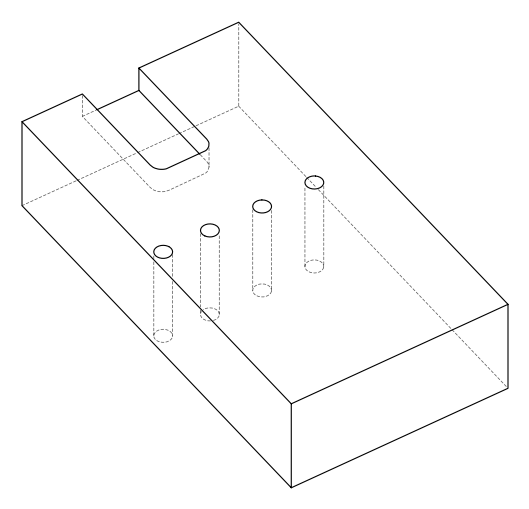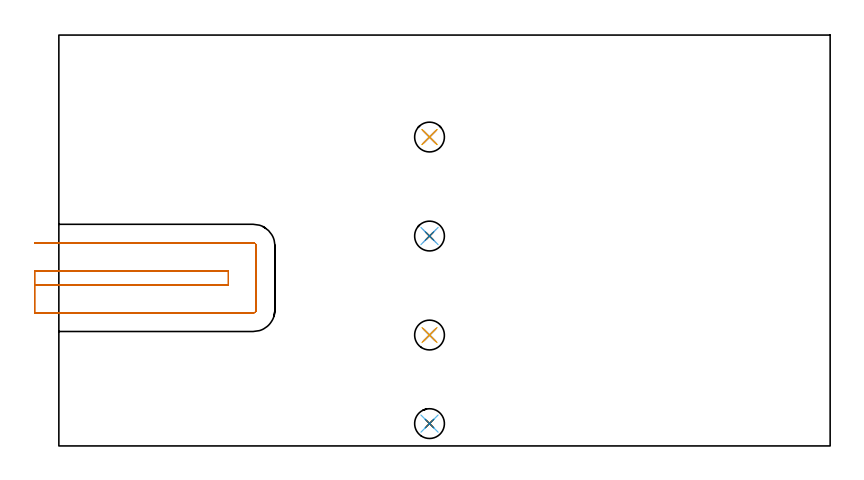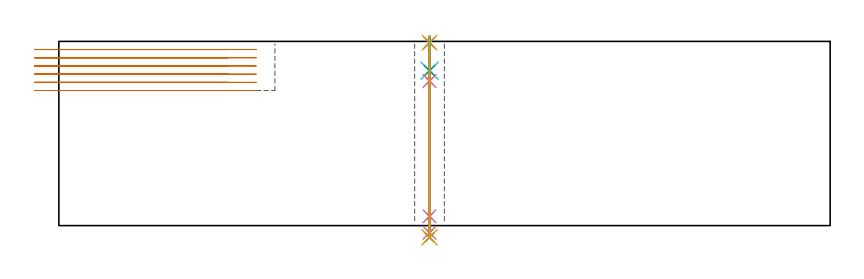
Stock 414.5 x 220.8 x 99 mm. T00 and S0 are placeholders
(PLAN: 17 operations, 13 tool changes, 10.7 min)
(1 MILL_SLOT | SLOT_PARTIAL_RECTANGULAR | UGT0201_136 | Follow Part, ap 5, ae 75% | 6.59 min | 175054 mm3)
(2 SPOT_DRILL | STEP1HOLE | NXT0321_9005460120000 | 0.03 min | 12 mm3)
(3 SPOT_DRILL_1 | STEP1HOLE_1 | NXT0321_9005460120000 | 0.03 min | 18 mm3)
(4 SPOT_DRILL_2 | STEP1HOLE_2 | NXT0321_9005460120000 | 0.03 min | 6 mm3)
(5 SPOT_DRILL_3 | STEP1HOLE_3 | NXT0321_9005460120000 | 0.03 min | 0 mm3)
(6 DRILL_BLIND_HOLE_INTO_CENTER | STEP1HOLE | NXT0301_076 | 0.07 min | 1238 mm3)
(7 GUN_DRILL_THROUGH_HOLE | STEP1HOLE | UGT0307_007 | 0.5 min | 6592 mm3)
(8 DRILL_TO_ENLARGE_THROUGH_HOLE | STEP1HOLE | UGT0301_006 | 0.43 min | 12038 mm3)
(9 DRILL_BLIND_HOLE_INTO_CENTER_1 | STEP1HOLE_1 | NXT0301_076 | 0.07 min | 1237 mm3)
(10 GUN_DRILL_THROUGH_HOLE_1 | STEP1HOLE_1 | UGT0307_007 | 0.5 min | 6599 mm3)
(11 DRILL_TO_ENLARGE_THROUGH_HOLE_1 | STEP1HOLE_1 | UGT0301_006 | 0.43 min | 12021 mm3)
(12 DRILL_BLIND_HOLE_INTO_CENTER_2 | STEP1HOLE_2 | NXT0301_076 | 0.07 min | 1250 mm3)
(13 GUN_DRILL_THROUGH_HOLE_2 | STEP1HOLE_2 | UGT0307_007 | 0.5 min | 6601 mm3)
(14 DRILL_TO_ENLARGE_THROUGH_HOLE_2 | STEP1HOLE_2 | UGT0301_006 | 0.43 min | 11983 mm3)
(15 DRILL_BLIND_HOLE_INTO_CENTER_3 | STEP1HOLE_3 | NXT0301_076 | 0.07 min | 1276 mm3)
(16 GUN_DRILL_THROUGH_HOLE_3 | STEP1HOLE_3 | UGT0307_007 | 0.5 min | 6600 mm3)
(17 DRILL_TO_ENLARGE_THROUGH_HOLE_3 | STEP1HOLE_3 | UGT0301_006 | 0.43 min | 12015 mm3)
(TOOL UGT0201_136 | Carbide End Mill 20.0 | D20 FL30 Z4)
(TOOL NXT0321_9005460120000 | NC Spot Drill, 142deg, 12mm, Carbide, Uncoated | D12 PA142 FL30 Z2)
(TOOL NXT0301_076 | Carbide Drill 10.5mm [860.1-1050-032A1-MM 2214] | D10.5 PA140 FL55 Z2)
(TOOL UGT0307_007 | Gun Drill 10 mm | D10 PA130 FL24 Z1)
(TOOL UGT0301_006 | Twist Drill 16 mm | D16 PA118 FL120 Z2)
(OP 1 MILL_SLOT)
G17 G21 G94 G90
T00 M6
G54
G17 G0 G90 X-13. Y86.5 S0 M3
G43 Z109. H0
Z94.6
G94 G1 X-10. F250.
X91.1 F500.
Y94.1
X-10.
X-13. F250.
Y71.5
X-10.
X104.5 F500.
G3 X106.1 Y73.1 R1.6
G1 Y107.5
G3 X104.5 Y109.1 R1.6
G1 X-10.
X-13. F250.
G0 Y86.5 Z90.2
G1 X-10.
X91.1 F500.
Y94.1
X-10.
X-13. F250.
Y71.5
X-10.
X104.5 F500.
G3 X106.1 Y73.1 R1.6
G1 Y107.5
G3 X104.5 Y109.1 R1.6
G1 X-10.
X-13. F250.
G0 Y86.5 Z85.8
G1 X-10.
X91.1 F500.
Y94.1
X-10.
X-13. F250.
Y71.5
X-10.
X104.5 F500.
G3 X106.1 Y73.1 R1.6
G1 Y107.5
G3 X104.5 Y109.1 R1.6
G1 X-10.
X-13. F250.
G0 Y86.5 Z81.4
G1 X-10.
X91.1 F500.
Y94.1
X-10.
X-13. F250.
Y71.5
X-10.
X104.5 F500.
G3 X106.1 Y73.1 R1.6
G1 Y107.5
G3 X104.5 Y109.1 R1.6
G1 X-10.
X-13. F250.
G0 Y86.5 Z77.
G1 X-10.
X91.1 F500.
Y94.1
X-10.
X-13. F250.
Y71.5
X-10.
X104.5 F500.
G3 X106.1 Y73.1 R1.6
G1 Y107.5
G3 X104.5 Y109.1 R1.6
G1 X-10.
X-13. F250.
G0 Y86.5 Z72.6
G1 X-10.
X91.1 F500.
Y94.1
X-10.
X-13. F250.
Y71.5
X-10.
X104.5 F500.
G3 X106.1 Y73.1 R1.6
G1 Y107.5
G3 X104.5 Y109.1 R1.6
G1 X-10.
X-13. F250.
G0 Z109.
M5
M2
(OP 2 SPOT_DRILL)
G17 G21 G94 G90
T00 M6
G54
G17 G0 G90 X199.2 Y12. S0 M3
G43 Z109. H0
G94 G81 G98 Z98.311 F250. R102.
G80
M5
M2
(OP 3 SPOT_DRILL_1)
G17 G21 G94 G90
T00 M6
G54
G17 G0 G90 X199.2 Y59.6 S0 M3
G43 Z109. H0
G94 G81 G98 Z98.311 F250. R102.
G80
M5
M2
(OP 4 SPOT_DRILL_2)
G17 G21 G94 G90
T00 M6
G54
G17 G0 G90 X199.2 Y112.8 S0 M3
G43 Z109. H0
G94 G81 G98 Z98.311 F250. R102.
G80
M5
M2
(OP 5 SPOT_DRILL_3)
G17 G21 G94 G90
T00 M6
G54
G17 G0 G90 X199.2 Y166. S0 M3
G43 Z109. H0
G94 G81 G98 Z98.311 F250. R102.
G80
M5
M2
(OP 6 DRILL_BLIND_HOLE_INTO_CENTER)
G17 G21 G94 G90
T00 M6
G54
G17 G0 G90 X199.2 Y12. S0 M3
G43 Z109. H1
G94 G81 G98 Z83.25 F250. R101.
G80
M5
M2
(OP 7 GUN_DRILL_THROUGH_HOLE)
G17 G21 G94 G90
T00 M6
G54
G17 G0 G90 X199.2 Y12. M8
G43 Z109. H0
Z95.27
S716 M3
G94 G1 Z77.738 F125. M26
G4 X.084
Z5. F250.
G4 X.084
Z-3.832 F125.
G4 X.084
M5
M9
G0 Z95.27
Z109.
M2
(OP 8 DRILL_TO_ENLARGE_THROUGH_HOLE)
G17 G21 G94 G90
T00 M6
G54
G17 G0 G90 X199.2 Y12. S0 M3
G43 Z109. H0
G94 G73 G98 Z-6.307 F250. Q15.044 R101.
G80
M5
M2
(OP 9 DRILL_BLIND_HOLE_INTO_CENTER_1)
G17 G21 G94 G90
T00 M6
G54
G17 G0 G90 X199.2 Y59.6 S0 M3
G43 Z109. H1
G94 G81 G98 Z83.25 F250. R101.
G80
M5
M2
(OP 10 GUN_DRILL_THROUGH_HOLE_1)
G17 G21 G94 G90
T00 M6
G54
G17 G0 G90 X199.2 Y59.6 M8
G43 Z109. H0
Z95.27
S716 M3
G94 G1 Z77.738 F125. M26
G4 X.084
Z5. F250.
G4 X.084
Z-3.832 F125.
G4 X.084
M5
M9
G0 Z95.27
Z109.
M2
(OP 11 DRILL_TO_ENLARGE_THROUGH_HOLE_1)
G17 G21 G94 G90
T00 M6
G54
G17 G0 G90 X199.2 Y59.6 S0 M3
G43 Z109. H0
G94 G73 G98 Z-6.307 F250. Q15.044 R101.
G80
M5
M2
(OP 12 DRILL_BLIND_HOLE_INTO_CENTER_2)
G17 G21 G94 G90
T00 M6
G54
G17 G0 G90 X199.2 Y112.8 S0 M3
G43 Z109. H1
G94 G81 G98 Z83.25 F250. R101.
G80
M5
M2
(OP 13 GUN_DRILL_THROUGH_HOLE_2)
G17 G21 G94 G90
T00 M6
G54
G17 G0 G90 X199.2 Y112.8 M8
G43 Z109. H0
Z95.27
S716 M3
G94 G1 Z77.738 F125. M26
G4 X.084
Z5. F250.
G4 X.084
Z-3.832 F125.
G4 X.084
M5
M9
G0 Z95.27
Z109.
M2
(OP 14 DRILL_TO_ENLARGE_THROUGH_HOLE_2)
G17 G21 G94 G90
T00 M6
G54
G17 G0 G90 X199.2 Y112.8 S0 M3
G43 Z109. H0
G94 G73 G98 Z-6.307 F250. Q15.044 R101.
G80
M5
M2
(OP 15 DRILL_BLIND_HOLE_INTO_CENTER_3)
G17 G21 G94 G90
T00 M6
G54
G17 G0 G90 X199.2 Y166. S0 M3
G43 Z109. H1
G94 G81 G98 Z83.25 F250. R101.
G80
M5
M2
(OP 16 GUN_DRILL_THROUGH_HOLE_3)
G17 G21 G94 G90
T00 M6
G54
G17 G0 G90 X199.2 Y166. M8
G43 Z109. H0
Z95.27
S716 M3
G94 G1 Z77.738 F125. M26
G4 X.084
Z5. F250.
G4 X.084
Z-3.832 F125.
G4 X.084
M5
M9
G0 Z95.27
Z109.
M2
(OP 17 DRILL_TO_ENLARGE_THROUGH_HOLE_3)
G17 G21 G94 G90
T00 M6
G54
G17 G0 G90 X199.2 Y166. S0 M3
G43 Z109. H0
G94 G73 G98 Z-6.307 F250. Q15.044 R101.
G80
M5
M2
